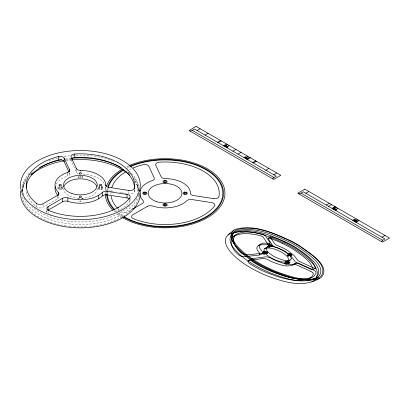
<?xml version="1.0" encoding="UTF-8"?>
<svg xmlns="http://www.w3.org/2000/svg" width="410" height="410" viewBox="0 0 410 410"><rect width="100%" height="100%" fill="white"/><g stroke="black" fill="none" stroke-linecap="round" stroke-linejoin="round"><path stroke-width="0.31" stroke-dasharray="2.05 1.54" d="M46.837 212.108L46.837 210.356M23.17 186.345L23.867 184.392L22.955 187.78L22.642 191.219L22.642 188.595M57.923 188.498L59.189 187.401L61.474 187.483L62.494 188.667L61.223 189.768L58.943 189.681L57.923 188.498L57.923 187.042L58.943 188.226L58.943 189.681M58.943 188.226L61.223 188.308L62.494 187.206L61.813 186.417M101.823 186.048L102.838 187.232L102.838 188.692L101.572 189.789L99.287 189.707L98.272 188.523L98.272 187.062L99.538 185.966M98.272 188.523L99.538 187.421L101.823 187.508L102.838 188.692M98.272 187.062L99.287 188.251L101.572 188.333L102.838 187.232M26.46 191.547A54.166 31.273 0 0 0 36.526 206.947A4.29 2.475 0 0 0 43.029 207.245L57.636 198.809A4.29 2.475 0 0 0 58.722 196.369M133.096 208.803L127.71 211.914A4.29 2.475 0 0 1 121.211 211.616M79.478 177.976L78.454 177.679L78.454 176.223L80.504 176.807L81.933 176.259M82.41 176.074L82.41 177.535L80.504 178.268L80.504 176.807M78.351 198.194L78.494 200.972L80.55 201.561L82.456 200.828M110.818 191.168L108.927 190.875L108.927 187.959M111.448 191.265L113.97 191.654M119.638 192.531L120.899 192.726M121.529 192.823L123.979 193.202M124.594 193.3L127.044 193.679M71.048 159.398A4.29 2.475 0 0 0 71.084 160.592L76.434 172.113A4.29 2.475 0 0 0 78.556 173.661M137.596 186.345L136.894 184.392L137.811 187.78L138.119 191.219A57.738 33.333 0 0 0 134.106 179.011M82.266 176.218L82.41 177.535M82.405 198.932L82.307 198.05L82.307 199.024M78.31 176.361L78.454 177.679M138.119 188.595L138.119 191.219M134.254 190.076L134.254 191.829A4.29 2.475 0 0 1 129.104 193.991M130.211 199.142L130.211 200.311M129.837 201.346L129.837 199.378A4.29 2.475 0 0 1 129.837 201.346A54.166 31.273 0 0 1 118.68 210.709L118.68 208.521M128.883 191.772L128.883 193.745M105.749 186.97L105.749 188.503A4.29 2.475 0 0 0 107.989 190.66M101.823 186.535L101.823 187.508M101.572 188.333L101.572 189.789M99.538 186.453L99.538 187.421M99.287 188.251L99.287 189.707M80.544 171.759L80.544 172.2M80.55 200.587L80.55 201.561M76.434 170.145L76.434 172.113M71.084 159.428L71.084 160.592M69.669 172.794L69.669 173.958M67.558 173.773L67.558 175.957A25.369 14.647 0 0 0 55.873 184.813M62.494 187.206L62.494 188.667M61.474 186.509L61.474 187.483M61.223 188.308L61.223 189.768M59.189 186.427L59.189 187.401M57.636 196.185L57.636 198.809M48.595 211.729L48.595 213.261M43.029 203.744L43.029 207.245M36.526 204.539L36.526 206.947M119.484 210.156A54.166 31.273 0 0 1 117.89 208.628M110.946 194.489A54.166 31.273 0 0 1 110.9 193.335M110.936 192.182A54.166 31.273 0 0 1 111.469 188.743M126.767 171.149A54.166 31.273 0 0 1 127.602 170.678M129.345 169.755A54.166 31.273 0 0 1 131.185 168.864M123.205 216.818A58.451 33.748 0 0 1 117.798 213.118M116.015 211.616A58.451 33.748 0 0 1 114.349 210.038M106.754 190.937A58.451 33.748 0 0 1 107.312 188.057M127.618 167.352A58.451 33.748 0 0 1 129.201 166.614M122.185 217.392A59.88 34.573 0 0 1 116.645 213.6M114.815 212.067A59.88 34.573 0 0 1 113.944 211.263M105.221 194.453A59.88 34.573 0 0 1 106.072 187.344M126.7 166.716A59.88 34.573 0 0 1 128.878 165.717M123.205 216.219A57.738 33.333 0 0 1 115.369 210.227M107.635 189.82A57.738 33.333 0 0 1 108.02 188.118M125.844 168.802A57.738 33.333 0 0 1 129.642 166.942M97.247 188.595A16.866 9.737 0 0 1 82.123 198.281M78.638 198.281A16.866 9.737 0 0 1 63.519 188.595M134.49 190.014A54.166 31.273 0 0 1 134.254 191.829M47.006 212.626A4.29 2.475 0 0 1 47.176 210.93M83.143 174.035A25.369 14.647 0 0 1 104.883 184.802M105.601 187.001A25.369 14.647 0 0 1 105.749 188.503M69.531 173.184A4.29 2.475 0 0 1 67.558 175.957M131.63 173.245A57.738 33.333 0 0 1 137.089 194.868M130.083 205.564A57.738 33.333 0 0 1 31.929 206.727M23.672 194.868A57.738 33.333 0 0 1 29.899 172.42M48.81 160.684A57.738 33.333 0 0 1 60.434 157.312M64.114 156.61A57.738 33.333 0 0 1 70.3 155.774M72.652 155.559A57.738 33.333 0 0 1 114.195 161.576M21.771 186.181A59.88 34.573 0 0 1 26.476 178.207M31.042 173.671A59.88 34.573 0 0 1 33.902 171.467M65.733 159.741A59.88 34.573 0 0 1 70.535 159.162M127.848 172.185A59.88 34.573 0 0 1 129.724 173.671M134.29 178.207A59.88 34.573 0 0 1 139.379 187.344M138.754 195.006A58.451 33.748 0 0 1 89.995 226.551M86.418 226.827A58.451 33.748 0 0 1 73.149 226.75M70.766 226.551A58.451 33.748 0 0 1 68.403 226.294M66.087 225.987A58.451 33.748 0 0 1 21.966 194.427M22.068 190.937A58.451 33.748 0 0 1 25.64 181.425M66.087 160.541A58.451 33.748 0 0 1 71.361 159.921M134.772 180.902A58.451 33.748 0 0 1 138.693 190.937M136.684 198.604A57.738 33.333 0 0 1 79.894 224.552A57.738 33.333 0 0 1 23.867 198.05M22.678 192.372A57.738 33.333 0 0 1 25.979 180.051M30.284 174.65A57.738 33.333 0 0 1 32.364 172.707M65.374 159.034A57.738 33.333 0 0 1 70.884 158.342M127.956 172.333A57.738 33.333 0 0 1 130.867 175.044M101.167 186.54A1.179 0.682 0 0 1 101.501 187.57A1.179 0.682 0 0 1 99.686 187.57A1.179 0.682 0 0 1 100.019 186.54M81.216 198.322A1.179 0.682 0 0 1 81.554 198.876M79.207 198.876A1.179 0.682 0 0 1 79.55 198.322M60.741 186.54A1.179 0.682 0 0 1 61.08 187.57A1.179 0.682 0 0 1 59.26 187.57A1.179 0.682 0 0 1 59.599 186.54"/><path stroke-width="0.61" d="M291.264 258.812C291.305 255.358 287.63 253.318 285.181 251.514A36.879 21.289 0 0 0 282.116 249.792C276.868 247.512 269.744 244.114 264.722 248.675A3.434 1.983 0 0 0 264.168 249.177C262.764 252.647 267.258 255.225 269.575 256.993A35.111 20.269 0 0 0 273.096 258.961C278.313 261.242 285.109 264.066 290.244 260.027A3.628 2.091 0 0 0 291.238 258.807M290.239 255.286L290.013 254.933M288.02 263.107L287.774 262.682A2.281 1.317 0 0 0 286.985 262.251C286.165 261.898 283.838 263.169 285.401 263.117A2.224 1.281 0 0 1 286.175 263.543L286.431 263.932M288.809 256.096L288.589 255.737A2.173 1.256 0 0 0 287.825 255.338L287.328 255.302L289.245 254.528A2.229 1.286 0 0 1 290.003 254.938M288.666 254.595L288.891 254.923A2.224 1.286 0 0 0 289.665 255.327L290.183 255.353M286.241 262.349L286.487 262.743A2.281 1.317 0 0 0 287.282 263.174C288.886 263.102 286.477 264.388 285.683 264.04A2.219 1.281 0 0 1 284.904 263.609L284.658 263.184M287.246 255.379L287.461 255.732A2.168 1.25 0 0 0 288.23 256.137L290.798 255.087L291.92 255.133L291.571 254.384L290.121 253.595L288.994 253.534L287.969 254.123L288.286 254.871L289.757 255.671L290.885 255.712L291.92 255.133M270.713 246.261L270.405 245.856A2.424 1.399 0 0 0 269.76 245.539C268.95 245.113 266.833 246.492 268.401 246.425A2.357 1.363 0 0 1 269.042 246.738L269.344 247.143M264.353 254.133L264.035 253.646A2.347 1.353 0 0 0 263.307 253.298L262.492 253.277L262.738 253.836A2.342 1.353 0 0 0 263.471 254.19L264.245 254.231L266.203 252.965L267.756 253.042L267.566 252.191L265.859 251.263L264.301 251.171L263.215 251.868L263.369 252.719L265.101 253.657L266.654 253.728L267.756 253.042M233.152 233.023C230.538 241.495 239.312 248.265 244.744 253.365C255.256 261.857 267.366 268.207 279.968 272.988C292.099 276.991 305.66 281.813 318.391 277.806A10.604 6.119 0 0 0 320.784 276.361C329.789 264.583 307.218 251.991 299.894 246.297A136.935 79.058 0 0 0 290.736 241.121C274.136 233.567 254.892 224.439 236.452 229.933A10.87 6.273 0 0 0 233.941 231.86C231.696 234.551 231.086 238.41 232.711 241.592C239.22 253.805 251.986 260.991 263.722 267.412C279.512 274.761 297.276 282.223 315.018 278.815M232.429 234.433L232.808 233.787A11.998 6.924 0 0 1 234.156 232.332A10.896 6.288 0 0 1 235.709 231.317C253.872 225.638 272.993 234.546 289.404 241.992A131.246 75.773 0 0 1 298.434 247.092C305.465 252.416 328.625 266.023 318.165 277.088A10.87 6.273 0 0 1 316.161 278.221C301.15 284.745 284.273 278.006 269.898 272.763C256.44 266.843 242.904 259.489 233.531 247.86C229.569 243.525 227.996 235.53 234.161 232.332M265.849 253.211L265.542 252.698A2.409 1.394 0 0 0 264.819 252.35L264.014 252.309M269.093 245.472L269.319 245.949A2.419 1.399 0 0 0 269.97 246.272C271.574 246.184 269.396 247.578 268.596 247.153A2.357 1.363 0 0 1 267.95 246.835L267.668 246.405M263.953 252.36L264.255 252.878A2.404 1.389 0 0 0 264.988 253.231L265.798 253.257M233.403 230.548C227.745 235.868 233.741 243.873 237.805 248.142C247.942 258.428 260.78 265.593 273.911 271.328C288.061 276.647 303.994 283.023 319.185 278.574A10.906 6.293 0 0 0 321.286 277.38C331.828 265.706 307.515 251.827 300.228 246.2A140.287 80.995 0 0 0 290.89 240.926C273.865 233.152 254.174 223.88 235.237 229.369A10.932 6.314 0 0 0 233.403 230.548C229.938 233.485 224.454 236.488 225.336 241.905C225.997 246.138 228.606 249.71 231.327 252.888C240.895 263.117 253.411 270.046 266.177 275.484C282.695 281.742 302.621 288.348 319.185 278.574M272.737 178.827L273.998 177.515L276.273 176.203L194.617 129.058L192.346 130.37L190.071 131.103M381.418 241.572L382.679 240.26L384.954 238.948L303.297 191.803L301.027 193.115L298.752 193.848M265.183 235.514A8.841 5.104 0 0 0 262.205 234.054C254.051 232.301 244.872 230.353 236.98 234.074A10.629 6.135 0 0 0 235.868 234.827C226.735 239.389 232.818 250.597 238.774 255.01A8.938 5.161 0 0 0 241.828 256.363L244.493 256.68L258.956 255.087A1.394 0.805 0 0 0 259.735 254.856C267.679 252.765 256.204 248.793 260.099 244.611A4.807 2.778 0 0 1 260.668 244.124L263.85 243.13L269.806 243.279A0.641 0.369 0 0 0 270.062 243.109L269.985 242.505L265.198 235.504M235.868 234.827C229.749 240.419 236.924 249.095 241.541 253.083M272.486 237.098A6.457 3.726 0 0 0 272.066 236.965L270.585 236.754A0.543 0.313 0 0 0 270.292 236.852L270.277 237.375L274.674 243.771L275.827 244.77A9.322 5.381 0 0 0 277.186 245.482L277.637 245.662A46.484 26.834 0 0 1 279.589 246.43L283.182 248.06A55.422 31.995 0 0 1 288.04 250.787L294.165 255.594L297.988 260.622A9.389 5.422 0 0 0 299.069 261.298L313.276 267.812L315.182 268.258A0.666 0.384 0 0 0 315.505 268.181A0.579 0.338 0 0 0 315.623 268.104C312.487 258.787 302.58 252.857 294.688 247.553A118.649 68.501 0 0 0 287.061 243.335L284.535 242.09M259.73 254.851C260.637 252.129 254.554 249.49 257.68 246.251A5.12 2.957 0 0 1 258.269 245.754L260.668 244.124M315.505 268.181L312.845 269.437A0.702 0.405 0 0 1 312.517 269.519L310.606 269.088L296.466 262.666A8.953 5.166 0 0 1 295.395 261.995L291.705 256.962L285.678 252.17A52.839 30.504 0 0 0 280.86 249.47L277.826 248.086A45.038 26.004 0 0 0 275.335 247.107L274.89 246.933A8.892 5.13 0 0 1 273.542 246.225L272.409 245.226L268.109 238.384A0.512 0.297 0 0 1 268.212 238.277L270.298 236.852M267.663 244.714L269.954 243.207M268.227 245.282L270.067 244.427L271.712 245.067L272.527 245.918L270.702 246.784L269.037 246.143L268.227 245.282L270.067 244.427M269.037 246.143L270.026 245.503L271.697 246.143L272.527 245.918M269.088 245.067L270.733 245.698L271.712 245.067M270.702 246.784L271.697 246.143M262.492 253.277L264.46 252.022L266.203 252.965M263.215 251.868L264.778 251.95L265.859 251.263M267.566 252.191L266.479 252.873L264.778 251.95M258.269 245.754L261.508 244.714L267.51 244.79A0.682 0.395 0 0 0 267.771 244.616L267.715 244.006L262.994 236.898A8.523 4.92 0 0 0 260.13 235.54C251.935 233.813 242.52 232.096 234.756 235.863A11.342 6.545 0 0 0 233.582 236.662M288.092 263.733L288.824 263.307L287.846 262.277L286.129 261.667L285.37 262.077L286.349 263.117L288.092 263.733L289.972 262.687L288.983 261.657L287.266 261.042L286.518 261.447L287.507 262.487L289.25 263.112L289.972 262.687M36.526 203.447A54.166 31.273 0 0 1 58.292 156.543A4.29 2.475 0 0 1 64.18 158.163L69.531 169.684A4.29 2.475 0 0 1 67.558 172.456A25.369 14.647 0 0 0 58.333 192.336A4.29 2.475 0 0 1 57.636 195.309L43.029 203.744A4.29 2.475 0 0 1 36.526 203.447L36.526 203.883M47.775 210.356A4.29 2.475 0 0 1 48.078 210.161L48.078 206.66L62.689 198.225A4.29 2.475 0 0 1 67.84 197.825A25.369 14.647 0 0 0 102.269 192.5A4.29 2.475 0 0 1 107.077 191.357L127.033 194.448A4.29 2.475 0 0 1 129.837 197.845L129.837 198.286M48.078 210.161L62.689 201.725A4.29 2.475 0 0 1 67.84 201.325A25.369 14.647 0 0 0 102.269 196A4.29 2.475 0 0 1 107.077 194.863L127.033 197.948A4.29 2.475 0 0 1 129.314 198.824M197.143 130.518L200.177 128.766M205.031 135.069L208.065 133.322M217.51 142.275L220.539 140.522M218.187 142.665L221.221 140.917M223.522 145.745L226.551 143.997M223.814 145.914L225.08 145.186L228.144 146.954L226.884 147.687M224.132 146.098L225.397 145.371M225.772 145.586L227.54 144.566M225.028 146.616L226.294 145.888M225.669 146.985L226.93 146.257M227.437 146.549L229.205 145.524M226.566 147.503L227.827 146.77M133.096 208.803L142.321 203.478A4.29 2.475 0 0 0 143.018 200.505A25.369 14.647 0 0 1 139.702 193.556M232.921 151.172L235.95 149.419M237.974 154.088L241.003 152.335M244.011 157.573L245.272 156.845L248.342 158.614L247.076 159.346M244.329 157.758L245.59 157.03M245.979 157.255L247.748 156.23M245.226 158.275L246.487 157.548M245.862 158.644L247.127 157.917M247.65 158.214L249.418 157.194M246.758 159.162L248.019 158.429M247.368 159.516L250.402 157.763M252.703 162.596L255.737 160.843M253.385 162.985L256.414 161.238M265.859 170.191L268.893 168.438M273.747 174.742L276.776 172.989M305.824 193.264L308.858 191.511M326.186 205.02L329.22 203.268M328.492 206.348L331.526 204.6M332.202 208.49L335.231 206.742L332.233 208.511M332.464 208.639L333.725 207.911L336.902 209.746L335.636 210.473M332.981 208.941L334.242 208.208M334.447 208.331L336.22 207.311M333.53 209.259L334.796 208.531M334.565 209.858L335.831 209.126M336.118 209.295L337.886 208.27M335.119 210.176L336.385 209.448M352.615 220.278L353.876 219.545L357.054 221.379L355.788 222.107M353.133 220.575L354.394 219.847M354.66 220.001L356.428 218.976M353.686 220.893L354.947 220.165M354.717 221.492L355.982 220.759M356.326 220.959L358.099 219.939M355.27 221.81L356.536 221.082M356.049 222.261L359.083 220.508M381.987 237.231L385.016 235.483M289.24 254.097L290.121 253.595M288.286 254.871L289.322 254.282L290.798 255.087M290.562 254.958L291.571 254.384M285.37 262.077L287.266 261.042M287.846 262.277L288.983 261.657M286.349 263.117L287.507 262.487M295.507 263.64C288.927 265.895 281.865 262.923 275.73 260.54A54.279 31.339 0 0 1 270.564 257.936A9.312 5.376 0 0 0 269.754 257.531L266.346 256.752L252.334 258.577A1.871 1.081 0 0 0 251.356 258.884L248.475 260.75A1.922 1.112 0 0 1 249.454 260.432L263.599 258.433L267.007 259.181A8.882 5.125 0 0 1 267.807 259.586A51.778 29.894 0 0 0 272.932 262.154C279.886 264.834 288.614 268.335 295.507 263.64A4.659 2.691 0 0 0 296.23 263.159M290.244 260.027C285.396 261.647 280.225 259.274 275.786 257.372A36.828 21.264 0 0 1 272.235 255.384C269.908 253.585 265.362 251.099 266.623 247.584A3.229 1.865 0 0 1 267.161 247.092M248.014 261.708L249.131 263.24A8.369 4.833 0 0 0 249.644 263.609A110.556 63.827 0 0 0 267.469 272.932C281.27 277.97 297.68 284.258 311.918 277.36C298.219 281.834 283.479 275.925 270.641 271.2A115.892 66.907 0 0 1 252.637 261.734M312.661 279.277L313.742 279.036A11.951 6.898 0 0 0 316.166 278.226M287.969 254.123L289.101 254.174L290.546 254.964L290.885 255.712M134.254 188.328A4.29 2.475 0 0 1 128.883 190.46L108.927 187.375A4.29 2.475 0 0 1 105.749 184.997A25.369 14.647 0 0 0 80.544 170.447A4.29 2.475 0 0 1 76.434 168.612L71.084 157.091A4.29 2.475 0 0 1 74.784 153.991A54.166 31.273 0 0 1 134.254 188.328L134.254 189.2M271.251 238.794L270.41 238.502A6.196 3.577 0 0 0 269.99 238.369L268.504 238.174A0.574 0.333 0 0 0 268.207 238.277M310.534 271.205L296.43 264.865L294.119 264.368A0.922 0.533 0 0 0 293.652 264.491L296.568 263L298.193 263.148L313.286 269.908A9.097 5.253 0 0 1 315.761 271.666L316.151 273.111L314.285 275.879A10.645 6.145 0 0 1 311.918 277.36M282.428 243.412L284.806 244.57A112.919 65.19 0 0 1 294.318 249.941C300.971 254.964 311.093 260.673 312.968 269.36A0.62 0.359 0 0 1 312.845 269.437M192.346 130.37L273.998 177.515M301.027 193.115L382.679 240.26M270.733 245.698L271.543 246.553M269.211 244.642L270.026 245.503M312.984 272.947L313.424 274.064L311.933 276.632A11.623 6.709 0 0 1 310.303 277.959A11.331 6.539 0 0 1 308.873 278.718M64.18 158.163L64.18 161.663L69.008 172.062M288.994 253.534L289.322 254.282M250.935 259.837L252.094 261.37A8.764 5.064 0 0 0 252.616 261.744M266.5 252.98L266.654 253.728M264.301 251.171L264.46 252.022M128.883 190.46L128.883 190.901M127.033 194.448L127.033 197.948M118.68 207.209L118.68 207.644M107.077 191.357L107.077 194.863M105.749 184.997L105.749 185.873M102.269 192.5L102.269 196M98.318 195.452L98.318 198.952M80.544 170.447L80.544 170.888M76.434 168.612L76.434 169.053M74.784 153.991L74.784 157.491A54.166 31.273 0 0 1 134.541 188.195M69.531 169.684L69.531 171.431M67.84 197.825L67.84 201.325M67.558 172.456L67.558 172.897M62.689 198.225L62.689 201.725M58.333 192.336L58.333 195.396M58.292 156.543L58.292 160.043A54.166 31.273 0 0 0 26.225 188.093M57.636 195.309L57.636 195.744M48.078 206.66A4.29 2.475 0 0 0 48.595 210.417L48.595 210.853M293.529 264.573A4.966 2.87 0 0 1 292.781 265.065M246.225 254.764A3.454 1.994 0 0 0 247.466 254.794L261.631 253.375A1.333 0.769 0 0 0 262.4 253.16M232.419 233.756A11.516 6.647 0 0 1 233.372 233.075C251.315 226.238 271.389 235.673 287.805 242.971A126.429 72.99 0 0 1 296.789 248.04C304.066 253.242 328.051 268.36 314.931 278.692A11.511 6.647 0 0 1 313.799 279.256M311.795 281.767A12.756 7.365 0 0 0 314.065 280.512C325.781 269.032 302.975 254.805 295.154 249.126A125.009 72.17 0 0 0 285.975 243.955C268.878 236.18 248.778 227.514 229.964 233.741A12.782 7.38 0 0 0 228.032 235.007M250.971 259.832A2.106 1.215 0 0 1 251.335 258.874M248.05 261.703A2.173 1.256 0 0 1 248.445 260.739M287.6 261.483A3.593 2.076 0 0 0 288.543 260.519C289.296 257.039 285.114 254.702 282.762 252.934A35.157 20.3 0 0 0 279.728 251.233C275.587 249.29 271.005 247.553 266.356 248.086A3.577 2.065 0 0 0 264.711 248.67M246.215 254.794A8.236 4.756 0 0 1 241.644 253.037M271.261 238.789A100.778 58.184 0 0 1 282.418 243.417M272.491 237.088A104.652 60.419 0 0 1 284.525 242.1M310.524 271.21A8.687 5.012 0 0 1 312.973 272.947M139.984 191.08A25.369 14.647 0 0 1 152.243 180.625A4.29 2.475 0 0 0 154.216 177.853L148.866 166.327A4.29 2.475 0 0 0 142.977 164.707A54.166 31.273 0 0 0 133.122 168.008M117.511 208.234A54.166 31.273 0 0 1 111.146 196.216M111.792 187.611A54.166 31.273 0 0 1 126.26 171.447M130.288 166.137A58.451 33.748 0 0 1 210.274 171.867A58.451 33.748 0 0 1 204.308 218.274A58.451 33.748 0 0 1 123.733 217.126M113.959 209.638A58.451 33.748 0 0 1 106.651 194.427M107.856 186.345A58.451 33.748 0 0 1 123.205 169.709M129.437 165.476A59.88 34.573 0 0 1 211.375 171.344A59.88 34.573 0 0 1 205.266 218.884A59.88 34.573 0 0 1 122.723 217.71M112.709 210.038A59.88 34.573 0 0 1 105.221 194.453M106.456 186.181A59.88 34.573 0 0 1 122.185 169.13M140.041 190.286A59.88 34.573 0 0 1 80.898 227.832A59.88 34.573 0 0 1 20.643 190.881M130.175 166.706A57.738 33.333 0 0 1 209.433 171.928A57.738 33.333 0 0 1 203.995 217.879A57.738 33.333 0 0 1 124.24 216.834M114.58 209.438A57.738 33.333 0 0 1 107.364 194.412M108.184 187.554A57.738 33.333 0 0 1 123.717 169.996M58.005 195.493A25.369 14.647 0 0 1 55.299 186.417M63.873 186.601A16.866 9.737 0 0 1 80.38 178.857A16.866 9.737 0 0 1 96.888 186.601M129.837 197.845A54.166 31.273 0 0 1 48.595 210.417M58.292 160.043A4.29 2.475 0 0 1 64.18 161.663M71.571 158.66A4.29 2.475 0 0 1 74.784 157.491M31.329 174.906A58.451 33.748 0 0 1 63.786 160.904M71.96 159.869A58.451 33.748 0 0 1 129.862 175.296M39.555 167.649A57.738 33.333 0 0 1 61.649 159.69M71.473 158.286A57.738 33.333 0 0 1 121.206 167.649M143.874 192.064L142.608 193.166L143.623 194.35L145.909 194.437L147.18 193.335L146.16 192.152L143.874 192.064M184.223 192.09L182.957 193.192L183.972 194.376L186.258 194.458L187.524 193.356L186.509 192.172L184.223 192.09M196.134 126.434L189.061 130.518L273.747 179.411L280.819 175.326L196.134 126.434M147.374 206.394L132.763 214.83A4.29 2.475 0 0 0 133.281 218.581A54.166 31.273 0 0 0 214.522 206.015A4.29 2.475 0 0 0 211.719 202.617L191.762 199.526A4.29 2.475 0 0 0 186.955 200.669A25.369 14.647 0 0 1 152.525 205.994A4.29 2.475 0 0 0 147.374 206.394M304.814 189.179L297.742 193.264L382.428 242.156L389.5 238.072L304.814 189.179M164.902 180.297L162.995 181.03L163.139 182.347L165.189 182.937L167.095 182.204L166.952 180.882L164.902 180.297M164.943 203.591L163.036 204.323L163.18 205.641L165.23 206.23L167.142 205.497L166.993 204.18L164.943 203.591M213.569 198.63L193.612 195.544A4.29 2.475 0 0 1 190.435 193.166A25.369 14.647 0 0 0 165.23 178.616A4.29 2.475 0 0 1 161.12 176.782L155.769 165.261A4.29 2.475 0 0 1 159.47 162.16A54.166 31.273 0 0 1 218.94 196.492A4.29 2.475 0 0 1 213.569 198.63M164.477 205.523A1.179 0.682 0 0 0 166.245 204.933A1.179 0.682 0 0 0 164.477 204.344A1.179 0.682 0 0 0 164.477 205.523M144.264 193.853A1.179 0.682 0 0 0 146.037 193.264A1.179 0.682 0 0 0 144.264 192.674A1.179 0.682 0 0 0 144.264 193.853M164.477 182.183A1.179 0.682 0 0 0 166.245 181.594A1.179 0.682 0 0 0 164.477 181.005A1.179 0.682 0 0 0 164.477 182.183M184.69 193.853A1.179 0.682 0 0 0 186.458 193.264A1.179 0.682 0 0 0 184.69 192.674A1.179 0.682 0 0 0 184.69 193.853M156.635 201.694A16.866 9.737 0 0 0 181.932 193.264A16.866 9.737 0 0 0 156.635 184.833A16.866 9.737 0 0 0 156.635 201.694M71.95 193.525A16.866 9.737 0 0 0 97.247 185.095A16.866 9.737 0 0 0 71.95 176.664A16.866 9.737 0 0 0 71.95 193.525M100.004 185.684A1.179 0.682 0 0 0 101.772 185.095A1.179 0.682 0 0 0 100.004 184.505A1.179 0.682 0 0 0 100.004 185.684M79.791 174.014A1.179 0.682 0 0 0 81.559 173.425A1.179 0.682 0 0 0 79.791 172.835A1.179 0.682 0 0 0 79.791 174.014M59.583 185.684A1.179 0.682 0 0 0 61.351 185.095A1.179 0.682 0 0 0 59.583 184.505A1.179 0.682 0 0 0 59.583 185.684M79.791 197.353A1.179 0.682 0 0 0 81.559 196.764A1.179 0.682 0 0 0 79.791 196.175A1.179 0.682 0 0 0 79.791 197.353M50.44 215.035A59.88 34.573 0 0 0 140.261 185.095A59.88 34.573 0 0 0 50.44 155.154A59.88 34.573 0 0 0 50.44 215.035"/></g></svg>
